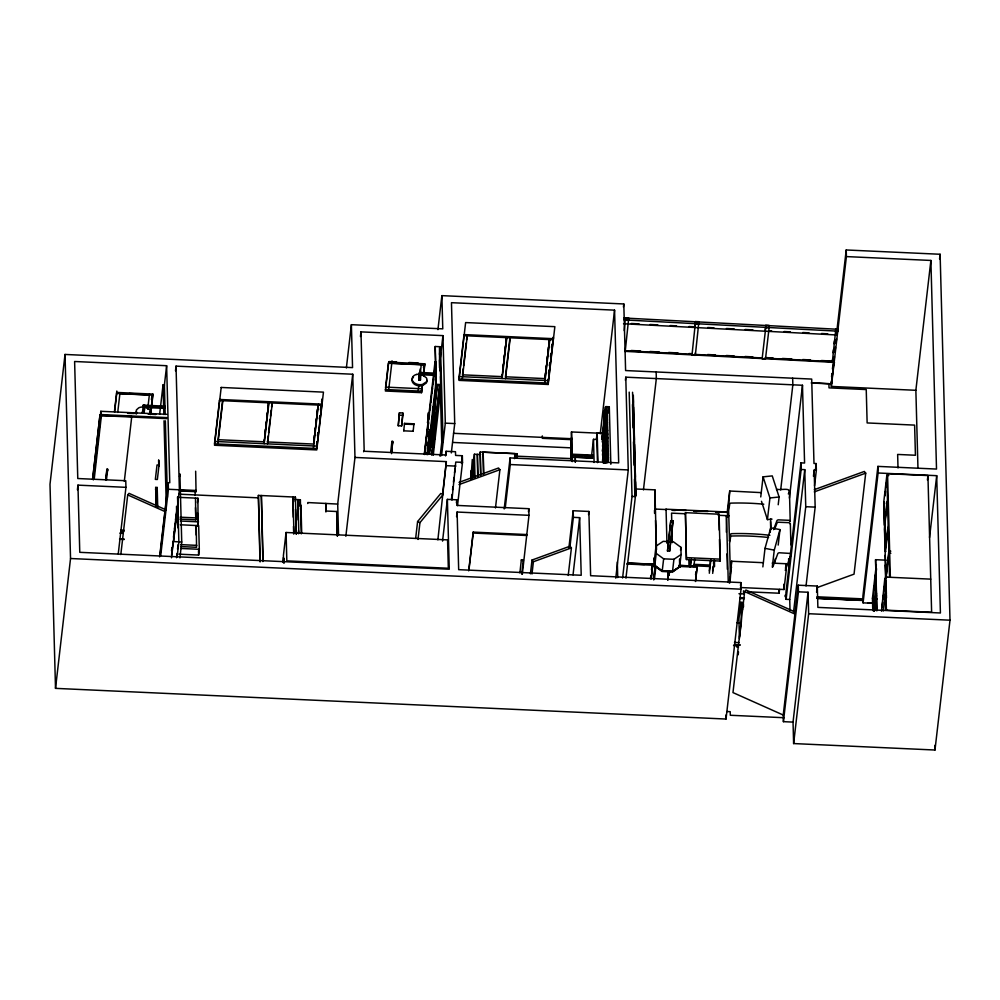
<?xml version="1.0" encoding="UTF-8"?>
<svg xmlns="http://www.w3.org/2000/svg" width="1000" height="1000" viewBox="0 0 1000 1000"><rect width="100%" height="100%" fill="white"/><g stroke="black" fill="none" stroke-linecap="round" stroke-linejoin="round"><path stroke-width="1.5" d="M814.562 485.637L816.35 470.175L816.175 463.562L813.988 463.462L811.7 379.075L625.6 370.562L623.8 303.962L441.875 295.637L442.775 328.862L351.388 324.688L352.55 367.612L65.025 354.45L50 484.3L55.512 688.363L726.012 719.038L741.038 589.188L740.863 582.575L590.625 575.7L588.888 511.45L573.188 510.737L568.888 547.837M77.412 489.775L77.95 485.138L125.95 487.337L118.25 553.812M55.512 688.363L70.537 558.513L65.025 354.45M92.55 479.363L100 414.888L101.487 414.95L94.237 478.925M92.75 478.85L100 414.888M166.663 414.312L100.812 411.3L100.688 412.362L100.775 415.625L166.625 418.638M93.312 479.913L93.663 476.838M94.2 472.238L94.725 467.625M95.262 463.025L95.8 458.413M96.137 454.963L96.688 450.737M97.212 446.138L97.75 441.525M98.1 438.075L98.812 432.325M99.175 429.25L99.7 424.65M100.237 420.037L100.812 411.3M105.612 480.062L106.875 469.237L107.675 469.275L107.713 470.7L106.912 470.662L106.875 469.237M105.838 479.938L106.912 470.662M106.425 480.1L107.675 469.275M114.537 410.775L116.812 391.025M114.575 412.188L116.85 392.438L153.038 394.1L150.75 413.837M117.725 412.438L120 392.7M124.312 481.325L131.762 416.463L100.775 415.438M120.812 554.587L127.713 494.913L129.012 493.338L166.175 509.938M144.85 405.225L144.137 412.812L142.513 412.738L143.225 405.15L164.9 406.15L164.8 408.387L143.938 407.438L144.037 405.188M144.137 412.812L144.412 409.1M147.7 409.237L149.45 394.05M151.45 399.625L151.8 396.587M151.662 399.525L152.012 396.488M150.712 412.425L152.812 394.2M159.637 414.325L163.05 384.888L164.4 384.95L165.2 414.588M163.863 389.588L166.625 365.712L74.612 361.5L77.775 478.525L125.763 480.725L125.95 487.337M155.938 506.163L155.7 487.413L157.188 487.475L157.725 507.375M158.925 464.85L158.763 466.287L158.6 460.112M159.037 465.062L157.363 479.487L155.35 479.4L157.025 464.975L159.037 465.062L158.8 460.213M157.262 500.1L157.188 487.475M175.487 370.775L176.025 366.138L352.725 374.225L354.975 457.438L345.85 536.275M159.625 556.862L168.212 482.663L169.775 482.738L166.625 365.712M159.938 556.163L166.213 501.912L164.013 420.775M160.7 555.75L168.4 489.275L168.212 482.663M179.562 476.775L179.9 473.888L181.737 542.025L179.9 557.888M171.513 550.887L171.875 547.812M173.55 536.8L174.088 532.175M174.438 529.1L174.975 524.487M175.512 519.875L176.038 515.25M171.575 555.1L173.175 541.25M173.525 538.175L176.6 511.725M171.5 557.8L179.375 489.787L176.025 366.138M173.65 540.737L176.688 514.575L176.5 506.388M176.55 513.5L177.9 513.562L178.012 512.6L176.663 512.537M176.55 557.737L177.05 553.413M177.55 549.087L178.05 544.75M177.1 557.1L178.863 541.8L177.65 496.65M194.963 495.4L195.35 491.175M179.688 490.925L196.05 491.675L196.188 490.475L179.825 489.725M197.413 502.537L197.925 498.212L179.75 497.388M179.875 519.113L195.812 519.85L195.5 498.062M198.062 526.188L197.925 498.212M196.225 535.062L196.238 525.487L196.562 547.288L180.625 546.562M178.95 554.175L198.637 555.075L199.3 549.3L198.663 525.65L180.3 524.763M219.587 399.675L214.475 443.837L316.737 448.512L322.025 402.837M222.625 400.337L218.075 439.7L264.15 441.8L268.712 402.438M217.838 444L222.95 399.825M264.8 433.862L265.338 429.312M265.863 424.775L266.212 421.75M266.913 415.688L267.262 412.663M267.787 408.125L268.312 403.575M268.938 402.825L264.212 443.7L264.1 439.913M296.388 534.125L295.387 497.1L258.387 495.4L259.975 561.65M268.225 435.9L267.525 441.962L313.6 444.062L318.163 404.7M268.575 432.875L270.15 419.25M270.5 416.225L271.2 410.163M271.55 407.137L272.075 402.6M272.3 402.975L267.575 443.85L267.5 441.325M286.075 532.487L286.837 560.862L448.338 568.25L447.562 539.875L286.075 532.487L283.412 555.475L283.612 562.95M282.85 562.1L283.387 557.463M295.387 497.1L295.3 501.625M299.637 506.012L300.363 499.762L294.85 499.462M300.475 509.275L300.963 505.125L301.712 533.15M313.8 440.012L314.337 435.438M314.862 430.875L315.212 427.825M315.925 421.737L316.275 418.688M316.8 414.125L317.325 409.55M313.375 448.363L318.488 404.2M307.712 503.512L307.825 502.55L337.7 504.075L338.537 534.888M317.488 435.725L317.838 432.688M319.413 419.025L319.762 415.988M320.462 409.913L320.825 406.875M316.637 444.738L316.988 441.688M317.7 435.6L318.05 432.55M319.637 418.85L319.988 415.8M320.688 409.712L321.05 406.662M321.575 402.088L321.925 399.05L322.062 404.162L219.8 399.475M326.012 511.012L325.9 511.975L325.8 503.375L326.012 511.012L336.688 511.5L337.362 536.225M346.375 367.962L351.388 324.688M336.688 511.5L337.212 535.638M337.7 504.075L352.725 374.225M360.438 336.512L360.975 331.875L442.95 335.625L445.312 423.15L441.562 455.613M363.65 451.775L363.738 451.1M385.513 388L388.325 363.7M388.713 389.675L392.05 360.812M390.688 452.2L391.938 441.388L392.738 441.425L391.525 453.663M391.488 452.238L392.738 441.425M399.412 412.812L398.25 425.75L401.625 425.913L402.85 415.325L402.788 412.962L399.412 412.812L398.25 425.75M402.788 412.962L401.625 425.913M413.925 423.825L413.162 431.262L403.75 430.825L404.513 423.387L413.925 423.825L413.95 424.525L404.525 424.1L404.513 423.387M421.15 373.638L421.112 372.488L420.4 380.087L418.775 380.012L419.487 372.425L435.2 373.137M418.775 380.012L419.487 372.425M419.812 372.05L420.163 369.012M418.15 391.025L418.862 384.95M435.1 375.387L420.2 374.712L421.325 363.688M423.488 367.675L423.837 364.637M423.7 367.65L424.05 364.613M422.225 385.1L421.525 391.175L385.337 389.513M423.625 372.95L424.688 363.837M423.488 375.962L424.9 363.812L388.725 362.15L385.387 391.012L421.562 392.663L422.438 385.075M434.975 366.825L435.5 362.225L435.588 385.375L440.763 385.613L439.862 346.712L435.238 346.5L435.112 347.562L436.125 385.4M437.938 329.65L441.875 295.637M424.3 454.3L434.963 362.2M424.487 453.8L435.7 361.712M427.038 452.525L427.088 454.675L429.65 429.938L427.312 429.825L424.75 454.562L424.7 452.425M427.925 427.1L428.425 422.775L428.162 428.025M425.037 453.825L425.562 448.188M425.913 445.112L426.45 440.513M426.975 435.913L427.512 431.3M427.863 428.237L428.575 422.088M428.938 419.025L429.462 414.412M430 409.812L430.538 405.2M430.887 402.137L431.425 397.525M431.95 392.925L432.488 388.325M433.013 383.713L433.55 379.113M415.65 538.4L417.6 521.562L440.775 493.488L443.125 494.538L419.95 522.625L418 539.45M427.562 448.013L428.25 441.987M428.6 438.975L429.3 432.95M439.862 346.712L440.35 370.475M427.587 454.45L435.588 385.375M439.525 354.45L440.2 347.262M428.137 454.475L436.25 384.338L435.238 346.5M431.863 425.3L431.188 431.062L431.1 427.938M429.1 453.8L430.875 438.45M433.537 415.425L437.088 384.725M440.45 357.262L442.95 335.625M431.5 435.387L432.125 430L431.413 439.1L429.162 439M429.637 453.825L431.062 441.55M434.087 415.45L437.638 384.75M439.588 367.863L439.487 347.762M433.963 443.875L433.625 446.763L431.613 446.675L433.275 432.25L432.6 407.262M431.75 454.125L439.738 385.05L431.775 455.175M441.163 373.413L441.062 375.662L441.188 374.55M434.462 439.55L435.125 433.775M433.263 455.238L441.225 385.112L441.25 386.163L439.762 386.1M440.125 456.275L441.75 442.325L440.4 392.575M445.538 455.925L446.075 451.287L455.487 451.712L455.588 455.425L462.337 455.737L462.512 462.35L457.512 505.637M442.6 494.075L446.35 461.613L354.975 457.438M437.875 539.875L446.35 461.613M464.025 334.8L458.913 378.963L548.15 383.05L553.438 337.362M451.325 452.95L454.725 423.575L451.463 302.688L614.562 310.15L618.688 462.887L510.087 457.925L504.188 508.938M442.55 541.112L447.375 499.375L456.788 499.812L456.938 505.412L528.8 508.7L528.987 515.325L522.3 574.25M463.212 368.762L462.5 374.825L502.075 376.625L506.637 337.262M463.562 365.737L466.188 343.025M466.538 340L467.062 335.462M462.275 379.113L467.388 334.95M451.475 499.15L452.013 494.513M452.55 489.875L452.9 486.775M453.438 482.137L453.975 477.5M454.513 472.863L455.05 468.225M451.938 500.112L455.763 462.05L462.512 462.35M456.425 502.9L456.788 499.812M461.438 463.462L462.337 455.737M456.575 516.675L457.113 512.038L528.987 515.325M480.588 454.525L474.4 454.237L473.675 460.487L474.137 477.5M517.325 458.363L517.2 453.75L480.2 452.062L480.613 475.037M468.7 570.85L473.188 532.1L526.75 534.55L526.775 535.5L473.212 533.05L473.188 532.1M468.913 570.25L473.212 533.05M514.913 458.275L514.788 453.6L483.162 452.15L483.488 474.35M502.9 367.175L503.25 364.137M503.95 358.088L504.3 355.062M505 349L505.35 345.975M505.887 341.425L506.413 336.887M506.863 337.65L502.125 378.525L502.025 374.738M510 337.425L505.438 376.788L545.013 378.6L549.575 339.237M505.5 378.675L510.225 337.8M495.475 507.95L499.9 469.7L498.512 468L459.062 482.362M505.262 507.825L510.275 464.538L510.087 457.925M514.788 453.6L514.65 458.638M517.2 453.75L517.112 458.275M519.9 572.913L521.312 559.987L523.35 560.638L521.312 559.987M528.45 511.8L528.8 508.7M521.725 573.987L523.337 560.075M544.862 377.587L545.388 373.013M545.925 368.45L546.275 365.4M546.975 359.312L547.325 356.262M547.863 351.7L548.387 347.125M548.913 342.562L549.263 339.513M544.788 382.887L549.9 338.725M548.538 373.288L548.888 370.25M549.412 365.7L549.775 362.663M550.475 356.587L550.825 353.55M551.525 347.475L551.875 344.438M548.75 373.175L549.113 370.125M549.637 365.55L549.987 362.512M550.7 356.413L551.05 353.375M551.75 347.275L552.1 344.237M548.188 384.462L554.862 326.662L465.625 322.575L458.95 380.375L548.188 384.462L548.05 379.175M530.425 573.812L532.013 560.05L570.025 546.2L571.413 547.9L568.225 575.45M531.987 573.987L533.4 561.75L532.013 560.05M599.738 433.237L571.475 431.95L571.938 455.387L592.762 456.337M571.425 437.95L571.275 460.05M570.763 444.225L571.1 459.787M570.913 443.263L571.55 437.775M571.938 455.387L572.075 454.188L592.9 455.138M571.812 459.137L571.475 431.95M571.85 461.45L572.6 454.938M592.7 458.013L575.312 457.212L575.175 462.2M569.788 548.263L573.362 517.35L573.188 510.737M573.038 574.837L579.65 517.638L573.362 517.35M591.312 458.075L593.488 439.325L596.85 439.475L597.475 462.638M596.45 438.913L597.15 432.788L602.525 433.038L603.312 462.575M588.525 514.55L588.888 511.45M600.25 433.812L614.562 310.15M605.15 462.512L603.888 411.012L605.237 411.075L606.65 463.137M601.812 439.162L605.438 407.088L607.112 407.163L607.188 410L605.513 409.925L605.438 407.088M605.237 411.075L605.125 412.038L603.775 411.975M602.137 439.162L605.925 406.613L609.288 406.763L610.837 464.275M602.413 441.475L604.55 423M604.913 419.925L605.538 410.925L607.212 411L607.3 413.85L605.625 413.775M602.438 442.463L604.575 424M604.938 420.925L605.65 414.762L607.325 414.85L607.4 417.675L605.725 417.6L605.65 414.762M602.55 446.312L604.475 428.375M605.188 422.225L605.725 417.6M602.45 450.688L604.575 432.225M602.475 451.688L604.425 434.762M602.55 454.525L604.513 437.587M602.575 455.525L604.538 438.6M605.425 430.913L605.962 426.287L607.638 426.362L607.712 429.2L606.038 429.125L605.962 426.287M602.5 460.9L605.175 437.812M602.75 462.212L605.425 439.125M602.962 461.675L605.45 440.125M608.575 412.912L609.288 406.763M603.212 462.962L605.525 442.962M603.425 462.438L605.562 443.975M603.85 462.2L605.812 445.262M603.875 463.188L605.837 446.262M604.312 462.95L606.375 441.65L608.05 441.725L608.125 444.562L606.45 444.487M604.513 462.425L606.475 445.487L608.15 445.575L608.225 448.4L606.55 448.325L606.475 445.487M604.975 463.175L606.55 448.325M605.95 458.325L606.575 449.325L608.25 449.4L608.337 452.25L606.663 452.175M623.438 307.05L623.8 303.962M606.15 457.788L606.688 453.175L608.362 453.25L608.438 456.087L606.763 456.012L606.688 453.175M606.4 459.087L606.763 456.012M624.237 330.637L625.375 317.85L628.737 318L625.188 351.625M625.413 380.262L625.775 377.175L802.475 385.262L804.575 463.025L800.95 462.863L785.925 592.712L786.112 599.325L789.725 599.487L790.025 610.3M615.763 578.15L628.275 469.938L625.775 377.175M622.587 577.987L632.025 496.425L629.2 392.113M634.5 479.175L634.812 495.7L635.887 495.737L633.312 395.25M625.95 578.15L635.388 496.575L632.562 392.275M643.45 489.862L656.338 378.575L656.15 371.95M636.188 489L654.887 489.85L655.3 512.788M650.475 578.713L650.812 575.763M651.5 569.85L651.838 566.9M651.2 577.938L652.788 564.163L628.263 563.038M651.225 578.987L652.788 564.163M656.012 546.138L654.625 558.15L654.825 565.4L662.237 570.85L672.537 571.325L679.688 566.538L681.087 554.513L680.888 547.275L673.45 541.825L663.162 541.35L656.012 546.138L656.213 553.375L654.825 565.4M654.412 565.875L654.262 557.925L654.412 565.875L662.05 571.487L672.663 571.975L680.062 566.562L672.725 571.5L662.113 571.013L654.463 565.388M653.688 578.612L655.025 567.062M653.725 579.938L655.387 565.513M654.488 578.65L655.825 567.1M665.95 510.075L666.05 509.2L728.15 512.05M662.237 570.85L663.637 558.837L656.213 553.375M670.788 520.65L667.487 551.013L669.638 551.112L672.975 522.263L672.938 520.75L670.788 520.65L667.487 551.013M695.013 326.012L695.525 321.55L698.888 321.7L695.337 355.325L691.975 355.175L695.525 321.55M672.938 520.75L669.638 551.112M667.837 580.237L668.9 571.05M668.95 575.4L669.463 570.975M669.15 575.112L669.488 572.163M672.537 571.325L673.925 559.3L681.087 554.513M680.537 550.275L680.888 547.275M685.425 512.675L686.413 559.525L720.062 561.062L720.288 559.15L719.075 514.212L685.425 512.675L686.413 559.525M690.088 567L690.938 559.562M690.487 566.4L691.35 558.962M693.863 566.55L694.712 559.113M695.575 574.837L695.913 571.888M695.425 581.5L697.2 566.2L678.8 565.35M695.625 581.013L697.2 566.2M709.25 570.875L709.775 566.413M710.113 563.438L710.462 560.462M709.325 573.237L710.863 559.85M712.625 571.025L713.138 566.562M713.487 563.587L713.825 560.612M719.075 514.212L719.225 530.075M712.688 573.387L714.237 560.013M730.825 570.262L731.525 566.975M730 582.7L731.637 561.062L729.388 583.05M764.987 331.2L765.337 328.225M765.75 327.612L762.125 358.875L765.487 359.025L769.112 327.762L769.05 325.4L765.675 325.25L765.75 327.612L769.112 327.762M740.5 585.662L740.863 582.575M742.537 609.837L742.337 602.375L740.85 602.312L738.9 619.15L739.425 638.538M794.825 611.85L745.962 590.025L744.663 591.6L732.975 692.588L783.238 715.037L783.413 721.663L793.037 722.1L793.625 743.562L934.975 750.025L950 620.188L940.113 254.262L846.225 249.975L836.562 333.438M739.6 637.013L741.375 621.712L740.85 602.312M738.162 654.825L738.5 651.862M760.75 496.95L763.075 476.85L772.25 475.9L779.112 497.013L778.213 504.75M772.013 519.138L767.425 519.612L769.938 497.962L763.075 476.85M762.862 566.9L765.013 548.35L770.738 527.812L779.987 529.6L778.2 545.062M770.2 532.45L770.738 527.812M780.688 489.925L792.85 384.812L792.663 378.2M772.288 567.15L774.262 550.138L779.987 529.6M789.412 498.1L802.475 385.262M748.112 591.812L779.112 593.225L779.562 589.388M785.487 568.462L786.137 563.562L786.213 570.25L784 589.513L740.4 587.525M786.112 599.325L801.137 469.475L800.95 462.863M789.725 599.487L804.75 469.65L801.137 469.475M793.587 611.8L805.75 506.688L804.75 469.65M783.238 715.037L798.263 585.2L817.3 586.062L817.875 607.388L940.413 612.987L936.7 475.675L878.088 473L877.913 466.388L936.513 469.062L930.888 260.45L846.4 256.588L846.225 249.975M783.413 721.663L798.438 591.812L798.263 585.2M813.45 476.262L814.163 470.075L816.35 470.175M815.45 469.738L816.175 463.562M806.038 585.962L815.163 507.125L814.163 470.075M833.075 352.762L833.425 349.787M834.112 343.825L834.45 340.85M834.525 362.675L832.275 362.562L835.837 328.938L838.075 329.05M831.562 376.725L831.912 373.638M832.45 369L832.987 364.363M833.525 359.725L833.888 356.625M834.425 351.987L834.963 347.35M835.487 342.713L835.85 339.625M831.95 377.562L832.487 372.925M833.025 368.288L833.388 365.2M837.087 333.1L837.537 329.263L623.962 318M811.175 382.938L831.438 384L833.938 362.362L625.037 351.35M834.112 360.225L834.45 356.613M834.987 352.038L835.512 347.475M836.038 342.9L836.575 338.9M837.537 329.263L837.113 335L623.538 323.738M917.962 468.137L915.863 390.3L831.375 386.438L846.4 256.588M793.037 722.1L808.062 592.25L798.438 591.812M793.625 743.562L808.65 613.713L808.062 592.25M816.575 592.25L817.3 586.062M814.3 489.675L864.325 471.45L865.713 473.15L854.038 574.15L816.875 587.675M877.913 466.388L862.887 596.225L863.075 602.85L873.863 603.337M863.075 602.85L878.088 473M886.175 560.175L875.575 559.688L876.737 610.612M872.775 610.4L872.45 598.3L873.75 587.013L874.963 587.062M874.4 611.213L873.812 586.438L875.125 575.15M876.338 564.7L875.188 574.575L875.775 599.35L874.475 610.638M886.825 475.475L883.763 501.925L884.4 525.75L887.463 499.3L886.825 475.475L888.763 475.562M884.575 503L883.85 503.45L884.525 503.488M873.425 595.737L873.413 611.112M874.125 589.738L874.463 586.737M874.987 582.238L875.512 577.737M876.025 573.225L876.55 568.725M884.987 495.875L885.5 491.438M886.012 487.013L886.525 482.575M887.038 478.137L887.55 473.7L927.938 475.55L931.625 612.25L886.4 610.188L885.238 565.05M876.5 593.138L875.837 598.775L877.062 598.825M874.725 610.562L876.513 595.087M884.613 528.888L885.275 528.913L884.613 528.888L885.2 550.812M885.25 555.25L885.9 576.7L886.575 576.737M885.962 579.012L884.775 578.95L881.475 611.175M882.05 606.975L882.575 602.5M882.913 599.5L883.438 595.013M883.95 590.525L884.475 586.05M884.987 581.562L885.512 577.075L930.738 579.138M888.863 551.1L885.8 577.55L885.163 553.737L888.225 527.288L888.863 551.1L890.812 551.188M886.025 578.162L888.913 553.188L890.863 553.275M883.225 611L885.175 594.087L884.775 578.95M915.863 390.3L930.888 260.45M939.575 258.9L940.113 254.262M927.425 479.988L927.938 475.55M929.538 537.513L936.7 475.675M776.513 489.725A2.15 1.538 -1.5 0 1 777.513 489.325C780.487 490.475 793.162 486.662 788.325 493.925M790.212 521.562L789.438 490.65M790.275 523.925L789.038 522.663L778.4 522.238A2.15 1.538 -1.5 0 0 777.038 522.95L774.7 529.1M774.212 562.987L775.438 558.587M136.263 411.15L135.85 413.8M773.575 529.637L776.975 520.575A2.15 1.538 -1.5 0 1 778.337 519.862L788.962 520.3L790.263 521.188M772.862 566.875L777.862 553.488A2.15 1.538 -1.5 0 1 779.225 552.762L790.763 553.462M785.263 570.388L790.575 555.913M150.188 414.513L150.087 410.525A7.3 5.088 6.6 0 0 146.012 407.525M459 484.6L499.9 469.7M533.4 561.75L571.413 547.9M814.262 491.887L865.713 473.15M769.938 497.962L779.112 497.013M817.113 598.312L863.337 600.237M625.438 320.213L628.8 320.363M695.588 323.913L698.95 324.062M835.9 331.312L838.138 331.413M464.237 334.6L553.475 338.688M463.925 335.675L553.162 339.762L553.088 337.238M435.725 362.762L435.15 361.688M388.963 361.587L396.637 361.938M408.925 362.5L418.137 362.925M391.712 362.725L394.812 362.863M408.762 363.5L416.512 363.862M388.4 363.062L424.8 364.712M388.775 363.275L424.087 364.888M419.525 373.562L435.225 374.275M459.188 376.562L548.438 380.637M418.75 378.875L420.363 378.938L420.4 380.087M436.25 384.338L440.887 384.55M385.625 387.113L421.8 388.762M129.15 393.512L138.45 393.938M116.538 393.425L152.713 395.087M119.987 393.7L149.213 395.037M219.488 400.562L321.75 405.238M399.475 415.175L402.85 415.325M164.938 407.275L143.262 406.287L143.225 405.15M445.312 423.15L454.725 423.575M144.113 411.675L142.487 411.6L142.513 412.738M127.575 413.35L134.425 413.512M148.188 414.15L155.825 414.5M100.9 414.562L166.75 417.575M100.037 415.913L101.512 415.988M427.362 431.962L429.712 432.075M429.938 432.262L432.188 432.375M453.525 433.312L571.575 438.713M570.95 439.637L542.375 438.325L542.312 435.925M453.275 442.463L571.475 447.875M441.75 442.325L443.1 442.388L440.662 352.225M392.775 442.837L391.975 442.8L391.938 441.388M584.562 455.475L592.038 455.825M592.025 458.025L572.35 457.125L572.463 461.562M214.762 441.438L317.025 446.112M516.188 456.15L572.413 458.675M606.888 460.85L608.562 460.925M510.275 464.538L628.275 469.938M446.463 465.675L455.875 466.112M729.775 491.188L727.6 516.962L727.425 510.337L729.7 491.012L760.925 492.612M634.925 494.725L636 494.775M632.025 496.425L635.388 496.575M805.75 506.688L815.163 507.125M655.275 509.062L666.125 509.55M672.337 509.837L686.3 510.475M694.05 510.825L708.012 511.475M715.775 511.825L728.175 512.388M672.163 510.35L675.263 510.5M693.888 511.35L697 511.488M715.625 512.35L718.737 512.487M168.4 489.275L179.375 489.787M155.488 489.325L156.975 489.4M180.4 490.487L192.362 491.037M685.537 513.775L671.538 513.138L671.75 520.9M718.188 515.275L729.075 515.775M178.962 494.162L258.4 497.85M670.825 522.163L672.975 522.263M180.1 517.188L196.038 517.925M885.15 551.287L885.812 551.312M180.4 521.025L198.562 521.862M121.025 530.138L124.075 530.275M120.938 530.575L124 530.712M120.95 530.812L124 530.95M686.637 557.612L720.288 559.15M120.188 533.025L123.263 533.175M120.175 533.2L123.238 533.337M731.675 561.25L762.812 562.675M772.163 563.112L786.175 563.75M663.637 558.837L673.925 559.3M693.95 564.338L710.15 565.075M119.6 538.95L124.225 539.163M173.487 541.562L181.737 542.025M119.562 539.288L124.175 539.5M693.787 565.788L709.987 566.525M627.288 563.1L651.975 564.237M680.95 565.562L696.4 566.263M638.225 564.212L644.45 564.5M626.75 564.012L652.825 565.212M678.838 566.4L697.225 567.238M180.837 544.637L196.775 545.363M652.075 566.3L655.188 566.438M885.85 577.175L886.513 577.212M181.137 548.475L199.3 549.3M873.812 586.438L875.025 586.487M885.175 594.087L886.375 594.15L886.012 580.525M70.537 558.513L741.038 589.188M872.45 598.3L873.662 598.35M875.775 599.35L876.988 599.4M816.912 596.775L863.288 598.888M738.95 593.7L743.612 593.913L743.525 590.812M816.95 598.088L863.325 600.212M817.113 598.4L863.35 600.513M868.037 602.85L874.112 603.125M739.762 597.612L744.425 597.825M739.663 598.488L744.325 598.7M886.812 610.05L885.612 609.987L885.2 594.85L886.4 594.9L886.475 597.938M808.65 613.713L950 620.188M736.963 622.675L739.963 622.812M734.488 642.412L739 642.613M735.188 644.625L739.837 644.837M734.2 644.812L740.225 645.088M733.538 645.512L738.175 645.725M738.562 647.038L736.675 646.95L736.637 645.625M727.113 711.525L730.212 711.663L730.3 715.263L784.112 717.725M623.987 319.887L837.562 331.15M631.325 323.488L639.125 323.9M650.037 324.475L657.825 324.888M670.3 325.538L676.538 325.875M689 326.525L695.238 326.85M707.712 327.512L713.95 327.837M726.425 328.5L734.212 328.913M745.125 329.487L752.925 329.9M768.512 330.712L771.625 330.887M784.1 331.538L790.337 331.863M802.812 332.525L809.05 332.85M821.513 333.512L827.75 333.837M631.263 350.5L640.612 350.988M649.975 351.488L659.325 351.975M668.675 352.463L678.037 352.962M688.95 353.537L692.062 353.7M707.65 354.525L715.45 354.938M726.363 355.513L734.15 355.925M745.062 356.5L752.862 356.9M765.337 357.562L773.125 357.975M782.475 358.462L791.838 358.963M802.75 359.538L810.537 359.95M821.45 360.525L832.362 361.1M625.037 350.737L692.075 354.263M695.188 354.438L762.225 357.962M765.337 358.125L832.375 361.662M811.825 382.738L828.9 383.638L829.013 387.863L866.237 389.562L867.138 422.938L914.613 425.112L915.425 455.25L897.65 454.438L898.012 467.962M765.013 548.35L774.262 550.138M744.663 591.6L794.925 614.05M417.6 521.562L419.95 522.625M127.713 494.913L164.875 511.512M422.275 374.787L426.35 377.8A7.237 5.05 6.6 0 1 426.45 381.775L422.525 384.412A7.462 5.213 6.6 0 1 416.875 384.162A7.538 5.25 6.6 0 1 412.775 381.15A7.462 5.213 6.6 0 1 412.638 377.15M149.938 411.775L150.525 414.475M136.525 413.888L136.412 409.9L138.7 407.863A7.475 5.213 6.6 0 1 142.213 407.013M761.488 501.312L767.425 519.612M934.85 745.362L934.975 750.025M887.55 473.7L890.35 577.3M888.913 553.188L889.562 577.013M885.275 528.913L885.512 537.688M886.25 565.037L886.488 573.812M884.3 501.788L884.513 509.513M884.925 524.975L885.512 546.625M886.012 565.188L886.35 577.55M883.913 502.975L884.5 524.9M875.575 559.688L876.95 610.725M832.212 360.2L832.275 362.562M831.237 381.138L831.375 386.438M790.337 523.55L790.913 544.925M788.625 558.65L788.962 571.1M785.062 595.312L785.1 596.638M783.85 584.225L784 589.513M779.025 590.138L779.112 593.225M770.625 518.638L770.925 529.325M770.5 521.6L770.713 529.237M743.512 606.938L743.438 603.862L741.762 603.775L741.925 609.938M730.375 574.163L729.55 543.625L730.7 536.45A1.688 1.2 -1.5 0 1 732.125 536.013A190.55 135.925 -1.5 0 1 751.725 536.175A190.5 135.887 -1.5 0 1 768.575 537.5M728.275 582.413L726.488 516.025L726.375 532.225M726.963 553.837L727.375 569.275M725.9 715.062L726.012 719.038M719.475 539.375L720.062 561.062M714.45 560.662L714.4 566.725L714.237 560.55M695.275 352.962L695.337 355.325M689.412 559.513L689.362 565.575L689.2 559.412M679.862 559.1L680.013 567.038M679.5 559.288L679.688 566.538M671.875 525.55L672.337 542.612M666.05 509.2L666.963 543.263M667.725 571.125L667.825 579.738M654.887 489.85L656.5 549.725M655.512 520.462L656.213 546.562M654.5 510.35L654.587 513.425M633.2 396.213L633.362 402.438M633.5 407.1L634.375 439.762M634.5 444.425L635.388 477.088M635.513 481.75L635.887 495.737M632.487 404.525L633.112 427.863M633.5 441.85L634.125 465.188M617.312 562.025L617.737 577.6M605.925 406.613L607.438 462.562M603.888 411.012L605.3 463.075M597.15 432.788L597.95 462.325M593.488 439.325L594.113 462.488M579.65 517.638L581.213 575.262L458.675 569.663L457.113 512.038M575.312 457.212L575.438 461.8M483.162 452.15L483.75 473.988M480.2 452.062L480.825 475.125M477.987 477.262L477.362 454.325L477.675 476.125M474.4 454.237L475.025 477.438M472.812 478.113L472.3 459.462L470.913 479.15M471.025 470.525L471.238 478.3M446.075 451.287L446.175 455L364.2 451.25L360.975 331.875M447.375 499.375L449.263 569.225L79.775 552.325L77.95 485.138M440.513 376.538L440.763 385.613M439.513 359.925L439.812 370.812M440.188 384.8L440.275 387.912M434.5 402.663L435.25 430.775M434.475 413.475L434.725 422.738M433.55 443.638L433.625 446.763M432.475 416.562L432.738 433.45L432.275 416.463M431.362 437.3L431.613 446.675M421.488 389.963L421.562 392.663M420.3 372.45L420.325 373.6M420.163 373.562L420.2 374.712M413.15 430.55L413.162 431.262M403.725 430.125L403.75 430.825M316.925 442.325L316.988 444.85M300.363 499.762L301.275 533.862M298.85 533.375L297.938 499.613L298.212 519.95M298.5 530.7L298.587 533.763M295.512 509.338L296.175 534.025M293.962 533.587L292.975 496.938L293.25 517.188M293.488 526.35L293.7 533.987M284.163 558.488L284.288 562.975M284.088 559.163L284.163 562.15M263.125 561.15L261.35 495.5L262.863 561.55M258.387 495.4L260.175 561.737M197.488 512.85L197.85 526.15M198.512 550.638L198.637 555.075M195.662 471.213L196.05 491.675M195.487 507.625L195.812 519.85M177.6 497.225L177.9 513.562M177.512 509.35L178.012 527.938M165.362 420.838L167.438 497.3M164.775 407.262L164.8 408.387M163.05 384.888L163.85 414.525M155.7 487.413L156.2 505.775M831.413 382.2L831.438 384M413.45 377.238A7.462 5.213 6.6 0 0 413.6 383.6A7.462 5.213 6.6 0 0 422.388 385.662L426.312 383.025A7.237 5.05 6.6 0 0 426.75 380.375M412.675 377.062A7.538 5.25 6.6 0 1 416.613 374.425M416.613 374.487A7.462 5.213 6.6 0 1 418.462 374.212M763.8 504.2A190.5 135.887 -1.5 0 0 750.825 503.275A190.55 135.925 -1.5 0 0 731.237 503.113A1.688 1.2 -1.5 0 0 729.812 503.537L728.662 510.725L729.488 541.263L730.638 534.075A1.688 1.2 -1.5 0 1 732.062 533.65A190.55 135.925 -1.5 0 1 769.912 535.288M221.188 387.45L214.513 445.25L316.788 449.938L323.45 392.137L221.188 387.45M428.438 412.8L427.6 422.863L428.438 412.8M887.525 501.388L884.463 527.825L885.1 551.65L888.162 525.212L887.525 501.388M607.425 418.688L605.75 418.612L605.825 421.45L607.5 421.525L607.425 418.688M607.525 422.525L605.85 422.45L605.925 425.288L607.6 425.363L607.525 422.525M607.737 430.2L606.062 430.125L606.138 432.975L607.812 433.05L607.737 430.2M607.837 434.05L606.163 433.975L606.237 436.8L607.913 436.887L607.837 434.05M607.95 437.887L606.275 437.812L606.35 440.65L608.025 440.725L607.95 437.887M608.462 457.088L606.788 457.013L606.862 459.85L608.538 459.925L608.462 457.088"/></g></svg>
